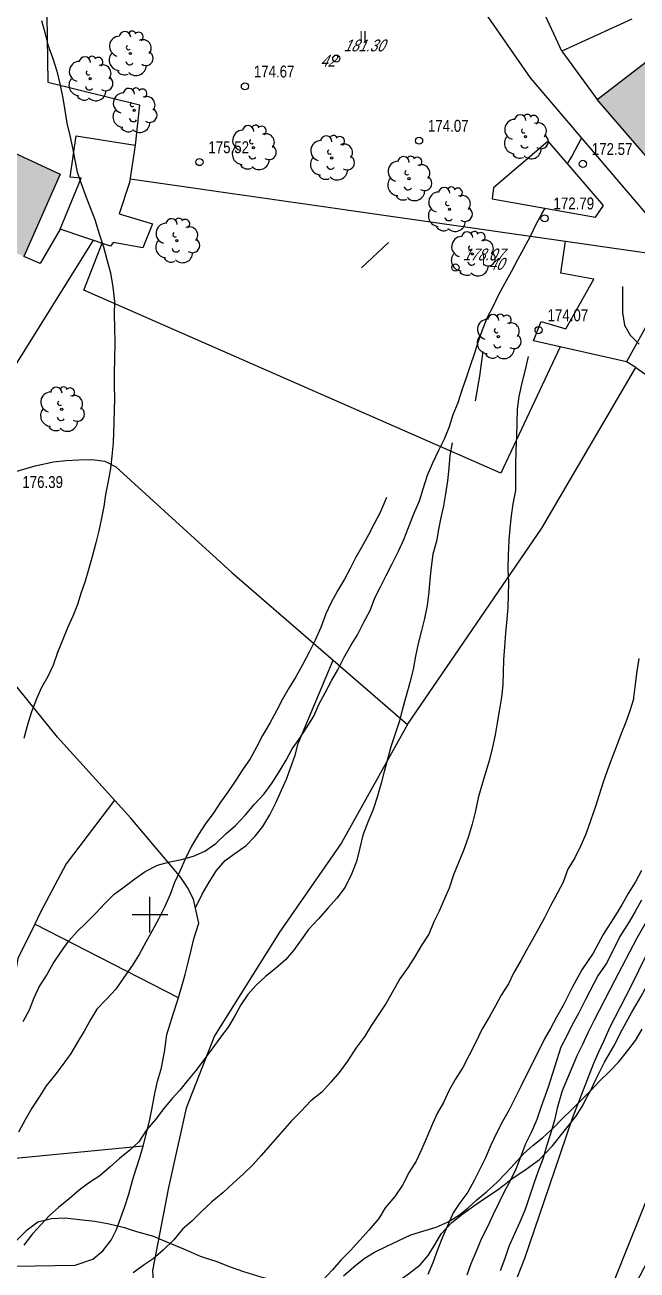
# Model space of a CAD drawing. Header units: metres. Extents: x 523256 to 524015, y 4669220 to 4669814.
# Drawn here: x 523589.5 to 523640.9, y 4669570.1 to 4669674.8 of the extents above; entities that cross this region are included whole.
import ezdxf

# ---------------------------------------------------------------- set-up
doc = ezdxf.new("R2010")
doc.units = ezdxf.units.M
doc.header["$MEASUREMENT"] = 0
for name, color, linetype in [('031006 Cota terreno', 9, 'Continuous'), ('031007 Cota edificio', 7, 'Continuous'), ('032011 Curva cada 1 m', 40, 'Continuous'), ('032015 Curva cada 5 m', 34, 'Continuous'), ('032022 Curva cada 1 m de baja fiabilidad', 40, 'Continuous'), ('032023 Curva cada 5 m de baja fiabilidad', 34, 'Continuous'), ('033006 Texto cota terreno', 9, 'Continuous'), ('033007 Texto cota edificio', 9, 'Continuous'), ('052004 Porche Tejavana', 7, 'Continuous'), ('052016 Cobertizo', 7, 'Continuous'), ('052020 Edificacion alero', 2, 'Continuous'), ('052028 Edificacion pie nuevo', 2, 'Continuous'), ('053009 Texto altura edificio predominante', 7, 'Continuous'), ('063002 Texto portal', 7, 'Continuous'), ('072027 Pavimento', 9, 'Continuous'), ('082001 Valla Alambrada', 7, 'ALAMBRADA'), ('082002 Muro Tapia', 6, 'Continuous'), ('082003 Puerta', 7, 'Continuous'), ('082004 Linde', 3, 'Continuous'), ('101001 Arbol', 3, 'Continuous'), ('102002 Zona arbolada', 3, 'MASA'), ('990001 Sombreados', 7, 'Continuous'), ('992007 Cuadricula', 7, 'Continuous')]:
    doc.layers.add(name, color=color, linetype=linetype)
doc.styles.get("Standard").update_dxf_attribs({"font": 'arial.ttf'})
doc.linetypes.add('ALAMBRADA', pattern='A,3,[131,GEOGRAMA.SHX,S=0.5,R=0,X=0,Y=0],3', length=6)
doc.linetypes.add('MASA', pattern='A,0.0001,[130,GEOGRAMA.SHX,S=0.5,R=180,X=0,Y=0],-2.9', length=2.9001)

# ---------------------------------------------------------------- blocks, each defined once
blk = doc.blocks.new('COTAP')
at = {"color": 0}
blk.add_circle((0, 0), 0.3, dxfattribs=at)
blk = doc.blocks.new('ARBOL')
at = {"color": 0}
blk.add_circle((0, 0), 0.0939, dxfattribs=at)
for centre, radius, start, end in [((-0.9, 0.61), 0.852, 92.28, 254.58), ((-0.45, 1.37), 0.48, 359.2878, 173.6078), ((0.16, 1.55), 0.336, 23.1565, 160.4665), ((0.7, 1.41), 0.384, 301.578, 139.328), ((1.05, 0.46), 0.708, 319.8556, 114.7656), ((-0.15, 0.51), 0.192, 119.14, 310.56), ((1.31, -0.4), 0.612, 235.5275, 62.0275), ((-0.89, -0.54), 0.888, 142.64, 266.54), ((-0.06, -0.61), 0.336, 189.64, 323.88), ((0.48, -1), 0.852, 224.67, 0.24), ((-0.48, -1.08), 0.72, 213.78, 295.32)]:
    blk.add_arc(centre, radius, start, end, dxfattribs=at)

msp = doc.modelspace()

# ---------------------------------------------------------------- hatches: boundary and pattern name
at = {"layer": '990001 Sombreados', "true_color": 0xafafaf}
for points in [[(523637.58849, 4669668.53038), (523645.52849, 4669659.34038), (523652.56849, 4669664.87038), (523645.22849, 4669674.39038)], [(523576.34849, 4669661.53038), (523573.44849, 4669662.65038), (523575.78849, 4669667.96038), (523580.48849, 4669665.86038), (523581.42849, 4669667.37038), (523592.45849, 4669662.27038), (523589.40849, 4669655.33038)]]:
    msp.add_hatch(color=253, dxfattribs=at).paths.add_polyline_path(points, flags=0)

# ---------------------------------------------------------------- linework, layer by layer
at = {"layer": '032011 Curva cada 1 m'}
for points, elevation in [([(523590.89, 4669675.18), (523591.17, 4669674.18), (523591.42, 4669673.15), (523591.82, 4669672), (523592.16, 4669670.94), (523592.46, 4669669.74), (523592.68, 4669668.65), (523592.84, 4669667.61), (523593.01, 4669666.56), (523593.25, 4669665.52), (523593.48, 4669664.47), (523593.68, 4669663.45), (523593.88, 4669662.43), (523594.22, 4669661.48), (523594.58, 4669660.47), (523594.98, 4669659.45), (523595.37, 4669658.44), (523595.72, 4669657.26), (523596.08, 4669656.15), (523596.36, 4669655.1), (523596.68, 4669653.98), (523596.88, 4669652.77), (523597.01, 4669651.56), (523597, 4669650.46), (523597.03, 4669649.33), (523597.05, 4669648.12), (523597.01, 4669646.7), (523597, 4669645.55), (523596.99, 4669644.45), (523597.02, 4669643.42), (523596.96, 4669641.37), (523596.91, 4669639.67), (523596.79, 4669638.54), (523596.68, 4669637.52), (523596.48, 4669636.45), (523596.27, 4669635.32), (523596.12, 4669634.32), (523595.93, 4669633.32), (523595.71, 4669632.27), (523595.46, 4669631.25), (523595.17, 4669630.19), (523594.87, 4669629.09), (523594.54, 4669628.04), (523594.22, 4669627.09), (523593.92, 4669626.07), (523593.51, 4669625.08), (523593.08, 4669624.11), (523592.66, 4669623.12), (523592.22, 4669622.05), (523591.85, 4669620.98), (523591.41, 4669620.02), (523590.88, 4669619.08), (523590.47, 4669618.13), (523590.04, 4669617.06), (523589.67, 4669615.86), (523589.39, 4669614.79)], 176), ([(523620.04, 4669656.53), (523617.78, 4669654.39)], 174), ([(523639.72, 4669652.81), (523639.73, 4669651.7), (523639.72, 4669650.62), (523639.89, 4669649.57), (523640.38, 4669648.73), (523641.12, 4669647.98)], 171), ([(523631.78, 4669646.92), (523631.53, 4669645.81), (523631.26, 4669644.71), (523631.01, 4669643.57), (523630.88, 4669642.49), (523630.84, 4669641.36), (523630.8, 4669640.21), (523630.76, 4669639.05), (523630.72, 4669637.71), (523630.73, 4669636.69), (523630.72, 4669635.67), (523630.5, 4669634.54), (523630.37, 4669633.52), (523630.25, 4669632.5), (523630.16, 4669631.45), (523630.1, 4669630.22), (523630.08, 4669629.06), (523630.13, 4669627.93), (523630.12, 4669626.88), (523630.08, 4669625.86), (523630.01, 4669624.83), (523629.9, 4669623.68), (523629.81, 4669622.51), (523629.72, 4669621.43), (523629.69, 4669620.37), (523629.65, 4669619.33), (523629.56, 4669618.28), (523629.39, 4669617.26), (523629.2, 4669616.13), (523629.02, 4669615.11), (523628.8, 4669614.07), (523628.53, 4669613.04), (523628.23, 4669611.99), (523627.88, 4669610.79), (523627.59, 4669609.82), (523627.36, 4669608.73), (523627.09, 4669607.59), (523626.76, 4669606.47), (523626.36, 4669605.37), (523625.96, 4669604.43), (523625.52, 4669603.33), (523625.14, 4669602.21), (523624.74, 4669601.25), (523624.31, 4669600.28), (523623.86, 4669599.38), (523623.45, 4669598.34), (523622.79, 4669597.38), (523622.28, 4669596.51), (523621.7, 4669595.57), (523621.01, 4669594.59), (523620.46, 4669593.65), (523619.86, 4669592.55), (523619.29, 4669591.69), (523618.63, 4669590.7), (523618.06, 4669589.78), (523617.3, 4669588.77), (523616.61, 4669587.68), (523615.91, 4669586.72), (523615.2, 4669585.91), (523614.45, 4669585.07), (523613.52, 4669584.34), (523612.7, 4669583.47), (523611.9, 4669582.65), (523610.92, 4669581.54), (523610.11, 4669580.61), (523609.36, 4669579.74), (523608.67, 4669578.99), (523607.82, 4669578.16), (523607, 4669577.4), (523606.16, 4669576.62), (523605.2, 4669575.85), (523604.32, 4669575.02), (523603.53, 4669574.21), (523602.74, 4669573.54), (523602, 4669572.65), (523601.1, 4669571.77), (523600.27, 4669571.04), (523599.43, 4669570.48), (523598.58, 4669569.86)], 172), ([(523627.98, 4669647.34), (523627.84, 4669646.34), (523627.69, 4669645.27), (523627.34, 4669643.2)], 173), ([(523625.39, 4669639.68), (523625.21, 4669638.61), (523625.11, 4669637.55), (523625.02, 4669636.48), (523624.85, 4669635.37), (523624.67, 4669634.38), (523624.44, 4669633.39), (523624.25, 4669632.37), (523624.08, 4669631.39), (523623.79, 4669630.3), (523623.64, 4669629.2), (523623.53, 4669628.17), (523623.44, 4669627.15), (523623.3, 4669625.99), (523623.08, 4669624.9), (523622.83, 4669623.9), (523622.55, 4669622.78), (523622.31, 4669621.73), (523622.13, 4669620.61), (523621.84, 4669619.5), (523621.54, 4669618.4), (523621.24, 4669617.31), (523620.94, 4669616.2), (523620.61, 4669615.19), (523620.26, 4669614.11), (523619.96, 4669613.06), (523619.69, 4669612.04), (523619.44, 4669611.05), (523619.11, 4669609.88), (523618.76, 4669608.82), (523618.31, 4669607.78), (523617.88, 4669606.68), (523617.64, 4669605.61), (523617.35, 4669604.45), (523616.95, 4669603.38), (523616.4, 4669602.31), (523615.72, 4669601.37), (523614.98, 4669600.57), (523614.16, 4669599.64), (523613.32, 4669598.75), (523612.72, 4669597.87), (523612.06, 4669596.96), (523611.4, 4669596.19), (523610.53, 4669595.42), (523609.71, 4669594.79), (523608.89, 4669594.04), (523608.22, 4669593.27), (523607.64, 4669592.41), (523607.13, 4669591.47), (523606.56, 4669590.53), (523605.92, 4669589.69), (523605.28, 4669588.8), (523604.54, 4669587.79), (523603.88, 4669586.9), (523603.19, 4669586.07), (523602.52, 4669585.24), (523601.84, 4669584.49), (523601.17, 4669583.68), (523600.47, 4669582.76), (523599.74, 4669581.91), (523599.05, 4669580.89), (523598.3, 4669580.19), (523597.43, 4669579.49), (523596.66, 4669578.79), (523595.78, 4669578.01), (523594.84, 4669577.42), (523594.04, 4669576.81), (523593.2, 4669576.09), (523592.3, 4669575.37), (523591.53, 4669574.67), (523590.86, 4669573.93), (523590.12, 4669573.15), (523589.4, 4669572.19)], 173), ([(523619.88, 4669635.08), (523619.34, 4669633.81), (523618.84, 4669632.86), (523618.38, 4669631.93), (523617.82, 4669630.91), (523617.28, 4669630), (523616.83, 4669629.1), (523616.34, 4669628.2), (523615.75, 4669627.23), (523615.2, 4669626.19), (523614.77, 4669625.29), (523614.36, 4669624.15), (523613.88, 4669623.08), (523613.37, 4669622.06), (523612.83, 4669621.01), (523612.27, 4669620), (523611.68, 4669619.03), (523611.13, 4669618.11), (523610.65, 4669617.2), (523610.08, 4669616.1), (523609.47, 4669615.06), (523608.96, 4669614.07), (523608.43, 4669613.1), (523607.79, 4669612.16), (523607.22, 4669611.3), (523606.53, 4669610.26), (523605.92, 4669609.46), (523605.31, 4669608.49), (523604.7, 4669607.68), (523604.08, 4669606.72), (523603.48, 4669605.75), (523602.96, 4669604.65), (523602.53, 4669603.69), (523602.07, 4669602.69), (523601.7, 4669601.68), (523601.21, 4669600.61), (523600.73, 4669599.61), (523600.17, 4669598.64), (523599.66, 4669597.68), (523599.11, 4669596.69), (523598.52, 4669595.75), (523597.8, 4669594.7), (523597.14, 4669593.71), (523596.34, 4669592.88), (523595.54, 4669592.05), (523595.03, 4669591.19), (523594.48, 4669590.2), (523593.91, 4669589.26), (523593.36, 4669588.3), (523592.63, 4669587.31), (523591.99, 4669586.49), (523591.28, 4669585.59), (523590.7, 4669584.7), (523590.08, 4669583.7), (523589.52, 4669582.72), (523588.95, 4669581.7)], 174), ([(523641.09, 4669621.54), (523640.92, 4669620.48), (523640.78, 4669619.36), (523640.65, 4669618.25)], 171), ([(523628.93, 4669592.13), (523628.5, 4669591.37), (523627.91, 4669590.32), (523627.38, 4669589.26), (523626.82, 4669588.18), (523626.31, 4669587.14), (523625.65, 4669586.12), (523625.13, 4669585.18), (523624.68, 4669584.19), (523624.18, 4669583.31), (523623.75, 4669582.39), (523623.29, 4669581.34), (523622.86, 4669580.3), (523622.38, 4669579.26), (523621.79, 4669578.32), (523621.22, 4669577.24), (523620.58, 4669576.28), (523619.77, 4669575.32), (523619.23, 4669574.43), (523618.4, 4669573.46), (523617.64, 4669572.61), (523616.86, 4669571.75), (523616.05, 4669570.92), (523615.35, 4669570.11), (523614.51, 4669569.23)], 171)]:
    msp.add_lwpolyline(points, dxfattribs=dict(at, elevation=elevation))
at = {"layer": '032015 Curva cada 5 m'}
for points, elevation in [([(523635.10849, 4669663.14038), (523635.46849, 4669663.75038), (523636.26849, 4669665.30038)], 175), ([(523589.32849, 4669590.99038), (523589.85849, 4669591.99038), (523590.23849, 4669592.93038), (523590.66849, 4669593.87038), (523591.29849, 4669594.88038), (523591.86849, 4669595.88038), (523592.50849, 4669596.83038), (523593.18849, 4669597.78038), (523593.87849, 4669598.58038), (523594.59849, 4669599.28038), (523595.44849, 4669600.12038), (523596.21849, 4669600.94038), (523596.98849, 4669601.72038), (523597.90849, 4669602.38038), (523598.73849, 4669603.00038), (523599.60849, 4669603.62038), (523600.63849, 4669604.15038), (523601.65849, 4669604.44038), (523602.63849, 4669604.64038), (523603.65849, 4669604.92038), (523604.60849, 4669605.33038), (523605.53849, 4669605.98038), (523606.37849, 4669606.78038), (523607.19849, 4669607.48038), (523608.01849, 4669608.38038), (523608.79849, 4669609.27038), (523609.58849, 4669610.15038), (523610.27849, 4669611.07038), (523610.86849, 4669612.01038), (523611.44849, 4669612.97038), (523611.95849, 4669613.92038), (523612.52849, 4669614.75038), (523613.15849, 4669615.69038), (523613.77849, 4669616.67038), (523614.19849, 4669617.65038), (523614.71849, 4669618.63038), (523615.27849, 4669619.70038), (523615.78849, 4669620.59038), (523616.30849, 4669621.58038), (523616.87849, 4669622.63038), (523617.43849, 4669623.51038), (523617.96849, 4669624.59038), (523618.50849, 4669625.58038), (523618.90849, 4669626.62038), (523619.38849, 4669627.57038), (523619.84849, 4669628.50038), (523620.35849, 4669629.49038), (523620.89849, 4669630.56038), (523621.32849, 4669631.54038), (523621.71849, 4669632.55038), (523622.18849, 4669633.71038), (523622.65849, 4669634.80038), (523622.96849, 4669635.79038), (523623.33849, 4669636.94038), (523623.77849, 4669638.00038), (523624.27849, 4669639.04038), (523624.75849, 4669640.00038), (523625.16849, 4669641.05038), (523625.49849, 4669642.05038), (523625.89849, 4669643.07038), (523626.24849, 4669644.13038), (523626.60849, 4669645.15038), (523626.94849, 4669646.17038), (523627.27849, 4669647.14038), (523627.57849, 4669648.14038), (523627.95849, 4669649.18038), (523628.37849, 4669650.23038), (523628.85849, 4669651.14038), (523629.32849, 4669652.14038), (523629.82849, 4669653.08038), (523630.38849, 4669654.07038), (523630.92849, 4669655.08038), (523631.42849, 4669656.02038), (523631.99849, 4669657.04038), (523632.44849, 4669658.01038), (523632.93849, 4669658.92038), (523633.21849, 4669659.40038)], 175), ([(523616.26849, 4669569.61038), (523617.14849, 4669570.36038), (523618.01849, 4669571.06038), (523618.86849, 4669571.59038), (523619.84849, 4669572.09038), (523620.91849, 4669572.59038), (523621.92849, 4669573.05038), (523622.94849, 4669573.38038), (523624.04849, 4669573.71038), (523625.07849, 4669574.14038), (523625.94849, 4669574.68038), (523626.72849, 4669575.31038), (523627.48849, 4669576.01038), (523628.27849, 4669576.68038), (523629.15849, 4669577.46038), (523629.90849, 4669578.24038), (523630.67849, 4669579.07038), (523631.40849, 4669579.88038), (523632.17849, 4669580.56038), (523632.99849, 4669581.23038), (523633.90849, 4669582.07038), (523634.64849, 4669582.82038), (523635.46849, 4669583.60038), (523636.22849, 4669584.35038), (523637.01849, 4669585.18038)], 170)]:
    msp.add_lwpolyline(points, dxfattribs=dict(at, elevation=elevation))
at = {"layer": '032022 Curva cada 1 m de baja fiabilidad'}
for points, elevation in [([(523640.65, 4669618.25), (523640.64, 4669618.12), (523640.34, 4669617.13), (523640.01, 4669616.17), (523639.58, 4669615.15), (523639.21, 4669614.15), (523638.79, 4669613.07), (523638.44, 4669612.09), (523638.09, 4669611.12), (523637.75, 4669610.07), (523637.44, 4669609.08), (523637.06, 4669607.95), (523636.63, 4669606.77), (523636.21, 4669605.81), (523635.72, 4669604.77), (523635.13, 4669603.82), (523634.73, 4669602.73), (523634.23, 4669601.78), (523633.67, 4669600.72), (523633.16, 4669599.73), (523632.7, 4669598.84), (523632.17, 4669597.89), (523631.66, 4669597.01), (523631.17, 4669596.12), (523630.57, 4669595.08), (523630.13, 4669594.17), (523629.52, 4669593.23), (523629.04, 4669592.31), (523628.93, 4669592.13)], 171), ([(523641.31, 4669603.7), (523640.81, 4669602.74), (523640.21, 4669601.77), (523639.67, 4669600.81), (523639.14, 4669599.94), (523638.09, 4669598.31), (523637.27, 4669596.74), (523636.3, 4669595.36), (523635.5, 4669593.86), (523634.74, 4669592.36), (523634.17, 4669591.37), (523633.66, 4669590.42), (523633.16, 4669589.54), (523631.18, 4669585.54), (523630.19, 4669583.58), (523629.63, 4669582.6), (523629.12, 4669581.6), (523628.64, 4669580.59), (523628.18, 4669579.48), (523627.73, 4669578.57), (523627.27, 4669577.68), (523626.71, 4669576.64), (523626.04, 4669575.75), (523625.48, 4669574.9), (523625, 4669573.83), (523624.59, 4669572.86), (523624.17, 4669571.81), (523623.78, 4669570.71), (523623.35, 4669569.72)], 169), ([(523641.33, 4669601.21), (523640.8, 4669600.26), (523640.29, 4669599.38), (523639.5, 4669598.16), (523638.4, 4669595.93), (523637.68, 4669594.89), (523636.61, 4669592.86), (523636.04, 4669591.73), (523635.49, 4669590.71), (523635.01, 4669589.75), (523634.53, 4669588.85), (523633.47, 4669585.48), (523632.86, 4669583.78), (523632.52, 4669582.76), (523632.07, 4669581.71), (523631.57, 4669580.71), (523631.16, 4669579.59), (523630.75, 4669578.58), (523630.27, 4669577.61), (523629.77, 4669576.69), (523629.34, 4669575.76), (523628.85, 4669574.78), (523628.37, 4669573.72), (523627.84, 4669572.7), (523627.41, 4669571.66), (523626.97, 4669570.61), (523626.65, 4669569.66)], 168), ([(523641.92, 4669599.71), (523640.92, 4669598), (523639.05, 4669594.43), (523637.33, 4669591.11), (523636.82, 4669590.04), (523636.35, 4669589.08), (523635.91, 4669588.16), (523634.64, 4669585.16), (523634.24, 4669583.72), (523634, 4669582.7), (523633.66, 4669581.55), (523633.32, 4669580.52), (523633.02, 4669579.43), (523632.67, 4669578.5), (523632.26, 4669577.38), (523631.94, 4669576.37), (523631.53, 4669575.18), (523631.07, 4669574.06), (523630.64, 4669573.15), (523630.16, 4669572.08), (523629.83, 4669571.06), (523629.45, 4669570.03)], 167), ([(523642.33, 4669597.85), (523640.43, 4669593.96), (523638.63, 4669590.48), (523638.14, 4669589.38), (523637.7, 4669588.41), (523637.28, 4669587.47), (523635.5, 4669582.84), (523633.99, 4669578.39), (523631.47, 4669571.07), (523630.86, 4669569.5)], 166)]:
    msp.add_lwpolyline(points, dxfattribs=dict(at, elevation=elevation))
at = {"layer": '032023 Curva cada 5 m de baja fiabilidad', "elevation": 170}
msp.add_lwpolyline([(523637.01849, 4669585.18038), (523637.04849, 4669585.21038), (523637.81849, 4669586.01038), (523638.61849, 4669586.79038), (523639.40849, 4669587.62038), (523640.15849, 4669588.56038), (523640.81849, 4669589.40038), (523641.37849, 4669590.36038)], dxfattribs=at)
at = {"layer": '052004 Porche Tejavana', "flags": 128}
for points in [[(523593.80849, 4669665.50038), (523598.76849, 4669664.69038), (523598.28849, 4669661.57038), (523597.40849, 4669658.92038), (523600.21849, 4669658.09038), (523599.40849, 4669656.07038), (523596.91849, 4669656.51038), (523596.68849, 4669656.22038), (523592.43849, 4669657.64038), (523594.20849, 4669661.94038), (523593.28849, 4669662.02038), (523593.80849, 4669665.50038)], [(523644.88849, 4669655.20038), (523640.04849, 4669646.49038), (523632.22849, 4669648.24038), (523632.89849, 4669649.86038), (523634.96849, 4669649.27038), (523637.31849, 4669653.44038), (523634.52849, 4669653.94038), (523634.92849, 4669656.63038), (523644.88849, 4669655.20038)]]:
    msp.add_lwpolyline(points, dxfattribs=at)
at = {"layer": '052016 Cobertizo', "flags": 128}
msp.add_lwpolyline([(523637.44849, 4669658.65038), (523638.11849, 4669659.64038), (523633.46849, 4669665.05038), (523628.86849, 4669661.12038), (523628.77849, 4669660.18038), (523637.44849, 4669658.65038)], dxfattribs=at)
at = {"layer": '052020 Edificacion alero', "flags": 128}
for points in [[(523637.58849, 4669668.53038), (523645.22849, 4669674.39038), (523652.56849, 4669664.87038), (523645.52849, 4669659.34038)], [(523581.42849, 4669667.37038), (523592.45849, 4669662.27038), (523589.40849, 4669655.33038)]]:
    msp.add_lwpolyline(points, dxfattribs=at)
at = {"layer": '052028 Edificacion pie nuevo', "flags": 128}
msp.add_lwpolyline([(523645.52849, 4669659.34038), (523637.58849, 4669668.53038)], dxfattribs=at)
at = {"layer": '072027 Pavimento', "flags": 128}
msp.add_lwpolyline([(523588.44849, 4669645.79038), (523595.25849, 4669656.70038)], dxfattribs=at)
at = {"layer": '082001 Valla Alambrada', "flags": 128}
for points in [[(523588.63849, 4669685.91038), (523599.13849, 4669691.32038), (523612.32849, 4669698.03038), (523619.93849, 4669687.72038), (523631.94849, 4669670.36038), (523644.88849, 4669655.20038)], [(523590.31849, 4669686.77038), (523591.19849, 4669684.89038), (523591.40849, 4669670.00038), (523599.10849, 4669668.10038), (523598.76849, 4669664.69038)], [(523598.33849, 4669661.88038), (523634.92849, 4669656.63038)], [(523634.47849, 4669647.74038), (523629.48849, 4669637.12038), (523594.42849, 4669652.52038), (523595.98849, 4669656.45038)], [(523624.47576, 4669510.67057), (523625.02849, 4669513.04038), (523626.59849, 4669520.86038), (523629.54849, 4669532.76038), (523631.92849, 4669544.06038), (523634.21849, 4669553.01038), (523637.94849, 4669566.53038), (523643.41849, 4669580.15038), (523654.70849, 4669603.89038), (523669.41849, 4669629.34038), (523676.25849, 4669638.61038)]]:
    msp.add_lwpolyline(points, dxfattribs=at)
at = {"layer": '082002 Muro Tapia', "flags": 128}
for points in [[(523640.50849, 4669675.29038), (523634.60849, 4669672.60038), (523637.58849, 4669668.53038)], [(523592.43849, 4669657.64038), (523590.77849, 4669654.75038), (523589.40849, 4669655.33038)]]:
    msp.add_lwpolyline(points, dxfattribs=at)
at = {"layer": '082003 Puerta', "flags": 128}
msp.add_lwpolyline([(523634.60849, 4669672.60038), (523632.91849, 4669676.32038)], dxfattribs=at)
at = {"layer": '082004 Linde', "flags": 128}
for points in [[(523640.84849, 4669646.01038), (523645.63849, 4669642.65038), (523648.99849, 4669639.82038), (523650.51849, 4669639.32038), (523651.54849, 4669639.23038), (523652.61849, 4669639.46038), (523653.61849, 4669639.88038), (523654.43849, 4669640.63038), (523658.44849, 4669645.28038), (523658.34849, 4669645.78038), (523657.98849, 4669646.11038), (523657.30849, 4669646.89038), (523657.39849, 4669647.29038), (523659.29849, 4669649.39038)], [(523640.84849, 4669646.01038), (523640.04849, 4669646.49038)], [(523621.63849, 4669615.98038), (523632.93849, 4669632.49038), (523640.84849, 4669646.01038)], [(523587.15849, 4669636.80038), (523590.33849, 4669637.74038), (523591.89849, 4669638.06038), (523592.93849, 4669638.18038), (523594.01849, 4669638.25038), (523595.11849, 4669638.27038), (523596.19849, 4669638.12038), (523597.11849, 4669637.64038), (523606.88849, 4669628.76038), (523615.40785, 4669621.37886)], [(523583.62849, 4669570.34038), (523593.70849, 4669570.50038), (523595.18849, 4669571.02038), (523596.03849, 4669571.72038), (523596.72849, 4669572.61038), (523597.18849, 4669573.51038), (523597.85849, 4669575.35038), (523598.22849, 4669576.48038), (523598.52849, 4669577.63038), (523598.83849, 4669578.62038), (523599.17849, 4669579.66038), (523599.45849, 4669580.63038), (523599.72849, 4669581.71038), (523599.97849, 4669582.75038), (523600.18849, 4669583.73038), (523600.38849, 4669584.80038), (523600.63849, 4669585.98038), (523600.93849, 4669586.99038), (523601.21849, 4669588.43038), (523601.40849, 4669589.90038), (523601.97849, 4669591.71038), (523602.33849, 4669592.83038), (523602.68849, 4669593.96038), (523602.95849, 4669594.96038), (523603.20849, 4669595.97038), (523603.44849, 4669596.99038), (523603.69849, 4669597.96038), (523604.09849, 4669599.27038), (523603.65849, 4669601.29038), (523603.15849, 4669602.27038), (523602.58849, 4669603.10038), (523601.89849, 4669603.94038), (523598.39849, 4669608.09038), (523592.23849, 4669614.92038), (523583.86849, 4669625.24038)], [(523603.81849, 4669600.57038), (523604.37849, 4669601.72038), (523604.97849, 4669602.71038), (523605.58849, 4669603.71038), (523606.32849, 4669604.54038), (523607.12849, 4669605.14038), (523608.09849, 4669605.81038), (523608.84849, 4669606.58038), (523609.47849, 4669607.39038), (523610.06849, 4669608.39038), (523610.60849, 4669609.45038), (523611.05849, 4669610.45038), (523611.46849, 4669611.38038), (523611.83849, 4669612.38038), (523612.19849, 4669613.40038), (523612.46849, 4669614.37038), (523615.40785, 4669621.37886)], [(523615.40785, 4669621.37886), (523621.63849, 4669615.98038)], [(523621.63849, 4669615.98038), (523616.08849, 4669606.04038), (523610.88849, 4669598.51038), (523605.41849, 4669589.81038), (523603.04849, 4669583.70038), (523601.56849, 4669577.05038), (523600.21849, 4669570.06038), (523601.35849, 4669551.97038)], [(523597.01849, 4669609.62038), (523592.95849, 4669604.27038), (523590.80849, 4669600.20038), (523590.30968, 4669599.18977)], [(523590.30968, 4669599.18977), (523588.88849, 4669596.31038), (523588.28849, 4669592.59038), (523588.34849, 4669587.53038), (523588.39849, 4669579.49133)], [(523602.38849, 4669593.00038), (523590.30968, 4669599.18977)], [(523588.39849, 4669579.49133), (523599.42849, 4669580.54038)]]:
    msp.add_lwpolyline(points, dxfattribs=at)
at = {"layer": '102002 Zona arbolada', "flags": 128}
msp.add_lwpolyline([(523773.48849, 4669754.65038), (523776.08849, 4669752.15038), (523776.18849, 4669752.02038), (523776.90849, 4669751.18038), (523777.52849, 4669750.19038), (523778.04849, 4669749.03038), (523778.11849, 4669748.76038), (523778.37849, 4669747.90038), (523778.57849, 4669746.67038), (523778.61849, 4669745.48038), (523778.59849, 4669744.41038), (523778.53849, 4669743.15038), (523778.25849, 4669741.95038), (523777.38849, 4669740.30038), (523777.13849, 4669739.81038), (523776.52849, 4669738.97038), (523775.69849, 4669737.80038), (523774.82849, 4669736.89038), (523773.72849, 4669736.14038), (523772.53849, 4669735.58038), (523771.18849, 4669735.22038), (523770.36849, 4669734.98038), (523770.02849, 4669734.89038), (523768.89849, 4669734.72038), (523767.66849, 4669734.60038), (523767.43849, 4669734.58038), (523766.21849, 4669734.41038), (523765.01849, 4669734.21038), (523764.30849, 4669734.09038), (523763.82849, 4669734.04038), (523762.56849, 4669733.97038), (523761.33849, 4669733.93038), (523761.20849, 4669733.92038), (523760.10849, 4669733.86038), (523758.71849, 4669733.85038), (523757.39849, 4669733.91038), (523756.87849, 4669733.97038), (523756.13849, 4669734.06038), (523755.03849, 4669734.18038), (523753.74849, 4669734.18038), (523752.54849, 4669733.94038), (523751.61849, 4669733.42038), (523750.68849, 4669732.51038), (523749.71849, 4669731.44038), (523748.95849, 4669730.20038), (523748.14849, 4669729.10038), (523747.57849, 4669727.84038), (523747.22849, 4669726.84038), (523747.16849, 4669726.64038), (523747.13849, 4669726.50038), (523746.94849, 4669725.51038), (523746.98849, 4669724.38038), (523747.50849, 4669723.35038), (523748.31849, 4669722.48038), (523749.20849, 4669721.81038), (523749.39849, 4669721.68038), (523750.29849, 4669720.91038), (523751.24849, 4669720.01038), (523751.64849, 4669719.56038), (523752.08849, 4669719.08038), (523752.77849, 4669718.11038), (523753.45849, 4669716.82038), (523753.47849, 4669716.75038), (523753.78849, 4669715.72038), (523753.82849, 4669715.60038), (523753.86849, 4669714.34038), (523753.44849, 4669713.30038), (523752.90849, 4669712.56038), (523752.58849, 4669712.13038), (523751.71849, 4669710.96038), (523750.69849, 4669709.86038), (523749.95849, 4669709.18038), (523749.27849, 4669708.40038), (523748.47849, 4669707.55038), (523747.76849, 4669706.80038), (523746.96849, 4669706.06038), (523746.03849, 4669705.15038), (523745.41849, 4669704.60038), (523744.94849, 4669704.17038), (523743.91849, 4669703.06038), (523742.79849, 4669701.96038), (523741.63849, 4669700.79038), (523740.89849, 4669700.01038), (523740.22849, 4669699.26038), (523739.03849, 4669697.99038), (523738.16849, 4669697.15038), (523737.30849, 4669695.98038), (523737.18849, 4669695.80038), (523736.53849, 4669694.84038), (523735.63849, 4669693.64038), (523735.06849, 4669692.51038), (523734.32849, 4669691.31038), (523733.74849, 4669690.37038), (523733.20849, 4669689.33038), (523732.59849, 4669688.49038), (523731.69849, 4669687.32038), (523731.44849, 4669687.01038), (523730.80849, 4669686.21038), (523729.77849, 4669685.11038), (523728.74849, 4669684.23038), (523727.71849, 4669683.42038), (523726.62849, 4669682.70038), (523725.55849, 4669682.27038), (523724.33849, 4669682.01038), (523723.13849, 4669681.87038), (523721.84849, 4669681.89038), (523720.64849, 4669681.95038), (523719.95849, 4669681.98038), (523719.48849, 4669682.01038), (523718.66849, 4669681.98038), (523718.22849, 4669681.97038), (523717.40849, 4669681.70038), (523717.09849, 4669681.61038), (523716.03849, 4669680.99038), (523715.07849, 4669680.04038), (523714.13849, 4669679.10038), (523713.08849, 4669677.90038), (523712.21849, 4669676.79038), (523711.31849, 4669675.66038), (523710.45849, 4669674.81038), (523709.48849, 4669673.84038), (523708.55849, 4669672.73038), (523707.75849, 4669671.66038), (523707.05849, 4669670.37038), (523706.09849, 4669669.13038), (523705.32849, 4669667.90038), (523704.68849, 4669666.76038), (523704.07849, 4669665.63038), (523704.01849, 4669665.48038), (523703.59849, 4669664.37038), (523703.41849, 4669663.01038), (523703.45849, 4669661.65038), (523703.59849, 4669660.23038), (523703.63849, 4669658.78038), (523703.54849, 4669657.39038), (523703.16849, 4669656.12038), (523702.49849, 4669654.99038), (523701.62849, 4669654.01038), (523700.76849, 4669653.04038), (523699.69849, 4669652.26038), (523698.63849, 4669651.60038), (523697.96849, 4669651.33038), (523697.57849, 4669651.18038), (523696.41849, 4669650.91038), (523695.28849, 4669650.74038), (523694.08849, 4669650.48038), (523692.99849, 4669650.18038), (523691.79849, 4669649.72038), (523690.65849, 4669649.01038), (523690.54849, 4669648.94038), (523689.67849, 4669648.42038), (523689.53849, 4669648.31038), (523688.51849, 4669647.50038), (523687.60849, 4669646.71038), (523687.42849, 4669646.56038), (523686.49849, 4669645.49038), (523685.52849, 4669644.38038), (523684.92849, 4669643.51038), (523684.11849, 4669642.57038), (523683.44849, 4669641.66038), (523682.67849, 4669640.68038), (523682.22849, 4669639.78038), (523681.49849, 4669638.51038), (523680.66849, 4669637.25038), (523679.92849, 4669636.08038), (523679.63849, 4669635.41038), (523679.38849, 4669634.81038), (523678.77849, 4669634.00038), (523678.63849, 4669633.79038), (523678.07849, 4669632.96038), (523677.75849, 4669632.38038), (523677.33849, 4669631.60038), (523676.82849, 4669630.73038), (523676.39849, 4669630.19038), (523675.92849, 4669629.59038), (523675.35849, 4669628.75038), (523674.61849, 4669627.87038), (523673.77849, 4669626.73038), (523673.01849, 4669625.44038), (523672.37849, 4669624.63038), (523671.82849, 4669623.75038), (523671.34849, 4669622.68038), (523670.83849, 4669621.68038), (523670.13849, 4669620.28038), (523669.36849, 4669619.02038), (523668.66849, 4669617.82038), (523668.18849, 4669616.75038), (523667.67849, 4669615.84038), (523667.19849, 4669614.80038), (523666.52849, 4669613.38038), (523666.21849, 4669612.48038), (523666.17849, 4669612.37038), (523665.60849, 4669611.47038), (523664.96849, 4669610.40038), (523664.25849, 4669609.03038), (523663.52849, 4669607.61038), (523662.85849, 4669606.21038), (523662.47849, 4669604.89038), (523661.86849, 4669603.53038), (523661.48849, 4669602.55038), (523660.97849, 4669601.39038), (523660.17849, 4669599.96038), (523659.44849, 4669598.63038), (523658.73849, 4669597.50038), (523658.19849, 4669596.65038), (523657.68849, 4669595.75038), (523657.13849, 4669594.77038), (523656.69849, 4669593.83038), (523656.11849, 4669592.83038), (523655.60849, 4669591.79038), (523655.42849, 4669591.49038), (523654.83849, 4669590.46038), (523654.42849, 4669589.52038), (523653.68849, 4669588.29038), (523652.95849, 4669587.06038), (523652.12849, 4669585.92038), (523651.48849, 4669585.08038), (523650.83849, 4669584.07038), (523650.42849, 4669583.10038), (523649.65849, 4669581.71038), (523649.14849, 4669580.83038), (523648.37849, 4669579.69038), (523647.44849, 4669578.56038), (523647.12849, 4669578.15038), (523646.55849, 4669577.42038), (523645.90849, 4669576.61038), (523644.94849, 4669575.41038), (523644.33849, 4669574.60038), (523643.76849, 4669573.75038), (523643.47849, 4669573.30038), (523643.15849, 4669572.81038), (523642.41849, 4669571.97038), (523640.85849, 4669569.02038), (523640.30849, 4669568.08038), (523639.79849, 4669567.14038), (523639.41849, 4669566.20038), (523638.80849, 4669565.77038), (523637.99849, 4669565.09038), (523637.13849, 4669564.44038), (523636.55849, 4669563.56038), (523636.14849, 4669563.29038), (523635.81849, 4669563.07038), (523634.71849, 4669562.74038), (523633.68849, 4669562.74038), (523632.68849, 4669562.67038), (523631.58849, 4669562.50038), (523630.48849, 4669562.36038), (523629.84849, 4669561.91038), (523629.39849, 4669561.16038), (523628.78849, 4669560.06038), (523628.24849, 4669559.09038), (523627.70849, 4669558.02038), (523627.28849, 4669557.04038), (523626.87849, 4669556.04038), (523626.29849, 4669555.03038), (523625.68849, 4669554.22038), (523625.04849, 4669553.38038), (523624.40849, 4669552.57038), (523623.50849, 4669551.79038), (523622.61849, 4669551.38038), (523622.50849, 4669551.33038), (523621.50849, 4669550.84038), (523620.83849, 4669550.09038), (523620.16849, 4669549.31038), (523619.42849, 4669548.47038), (523618.68849, 4669547.72038), (523618.01849, 4669546.97038), (523617.27849, 4669546.09038), (523616.60849, 4669545.06038), (523616.35849, 4669543.86038), (523616.58849, 4669542.99038), (523617.13849, 4669542.28038), (523617.31849, 4669542.13038), (523618.10849, 4669541.54038), (523619.01849, 4669541.10038), (523620.08849, 4669541.13038), (523620.46849, 4669541.49038), (523621.07849, 4669542.30038), (523621.87849, 4669543.50038), (523622.45849, 4669544.38038), (523623.28849, 4669545.35038), (523624.12849, 4669546.04038), (523624.89849, 4669546.11038), (523625.44849, 4669545.87038), (523625.64849, 4669545.79038), (523626.68849, 4669545.05038), (523627.52849, 4669544.51038), (523628.46849, 4669543.71038), (523629.24849, 4669542.94038), (523629.73849, 4669542.00038), (523630.13849, 4669540.65038), (523630.10849, 4669539.45038), (523629.82849, 4669538.32038), (523629.47849, 4669537.19038), (523629.09849, 4669535.99038), (523628.81849, 4669534.73038), (523628.59849, 4669533.33038), (523628.34849, 4669531.88038), (523628.19849, 4669530.42038), (523627.94849, 4669529.16038), (523627.53849, 4669528.00038), (523626.76849, 4669526.99038), (523625.82849, 4669526.05038), (523624.89849, 4669525.49038), (523624.43849, 4669525.37038), (523623.89849, 4669525.23038), (523622.73849, 4669525.38038), (523621.85849, 4669525.93038), (523620.84849, 4669526.79038), (523619.80849, 4669527.72038), (523618.83849, 4669528.75038), (523617.89849, 4669529.68038), (523617.07849, 4669530.84038), (523616.29849, 4669532.00038), (523615.57849, 4669533.25038), (523614.79849, 4669534.41038), (523614.76849, 4669534.43038), (523613.88849, 4669535.41038), (523613.03849, 4669536.57038), (523612.18849, 4669537.63038), (523611.34849, 4669538.53038), (523610.39849, 4669539.46038), (523609.45849, 4669540.20038), (523608.64849, 4669540.84038), (523607.70849, 4669541.32038), (523607.53849, 4669541.42038), (523606.79849, 4669541.89038), (523605.69849, 4669542.50038), (523604.65849, 4669543.11038), (523603.55849, 4669543.72038), (523602.58849, 4669544.32038), (523601.67849, 4669545.09038), (523600.98849, 4669546.09038), (523600.43849, 4669547.12038), (523599.84849, 4669548.18038), (523599.29849, 4669549.05038), (523598.60849, 4669550.02038), (523598.23849, 4669550.65038), (523598.08849, 4669550.89038), (523597.30849, 4669551.75038), (523596.39849, 4669552.56038), (523595.61849, 4669553.39038), (523595.08849, 4669554.33038), (523595.01849, 4669554.54038), (523594.75849, 4669555.39038), (523594.49849, 4669556.39038), (523594.16849, 4669557.36038), (523593.74849, 4669558.36038), (523593.31849, 4669559.29038), (523593.23849, 4669559.47038), (523592.95849, 4669560.23038), (523592.46849, 4669561.48038), (523591.77849, 4669562.67038), (523591.09849, 4669563.48038), (523590.37849, 4669564.41038), (523589.52849, 4669565.57038), (523589.34849, 4669565.87038), (523588.97849, 4669566.54038), (523588.41849, 4669567.44038), (523587.92849, 4669568.40038), (523587.66849, 4669569.47038), (523587.81849, 4669570.79038), (523588.22849, 4669571.73038), (523588.80849, 4669572.61038), (523589.67849, 4669573.49038), (523590.57849, 4669574.14038), (523591.70849, 4669574.44038), (523592.83849, 4669574.48038), (523594.06849, 4669574.35038), (523595.35849, 4669574.20038), (523596.55849, 4669573.98038), (523597.84849, 4669573.67038), (523598.25849, 4669573.53038), (523598.85849, 4669573.35038), (523600.30849, 4669572.94038), (523600.66849, 4669572.78038), (523601.66849, 4669572.36038), (523602.96849, 4669571.82038), (523604.22849, 4669571.28038), (523604.63849, 4669571.13038), (523605.52849, 4669570.84038), (523606.72849, 4669570.36038), (523607.85849, 4669569.98038), (523609.31849, 4669569.54038), (523610.76849, 4669569.16038), (523612.09849, 4669568.71038), (523612.83849, 4669568.31038), (523613.06849, 4669568.20038), (523614.05849, 4669567.76038), (523614.16849, 4669567.72038), (523615.14849, 4669567.41038), (523616.14849, 4669567.32038), (523617.33849, 4669567.55038), (523618.52849, 4669567.98038), (523619.75849, 4669568.53038), (523620.78849, 4669569.12038), (523621.71849, 4669569.77038), (523622.71849, 4669570.55038), (523623.38849, 4669571.33038), (523623.96849, 4669572.27038), (523624.47849, 4669573.15038), (523625.37849, 4669574.09038), (523626.30849, 4669574.84038), (523627.20849, 4669575.46038), (523628.10849, 4669576.11038), (523629.26849, 4669576.86038), (523630.42849, 4669577.77038), (523631.61849, 4669578.59038), (523632.74849, 4669579.40038), (523633.83849, 4669580.54038), (523634.82849, 4669581.78038), (523635.78849, 4669583.01038), (523636.33849, 4669583.85038), (523636.84849, 4669584.83038), (523637.01849, 4669585.18038), (523637.51849, 4669586.19038), (523638.21849, 4669587.58038), (523638.98849, 4669588.94038), (523639.71849, 4669590.37038), (523640.48849, 4669591.73038), (523641.25849, 4669593.09038), (523641.79849, 4669594.07038), (523642.43849, 4669595.36038), (523643.16849, 4669596.63038), (523643.83849, 4669598.05038), (523644.41849, 4669599.41038), (523644.95849, 4669600.61038), (523645.36849, 4669601.65038), (523645.94849, 4669603.04038), (523646.47849, 4669604.13038), (523646.58849, 4669604.34038), (523647.09849, 4669605.47038), (523647.79849, 4669606.48038), (523650.18849, 4669611.11038), (523650.69849, 4669612.25038), (523651.33849, 4669613.61038), (523652.00849, 4669614.84038), (523652.55849, 4669616.14038), (523652.93849, 4669617.11038), (523653.50849, 4669618.44038), (523654.07849, 4669619.89038), (523654.45849, 4669620.90038), (523654.93849, 4669622.00038), (523655.28849, 4669623.13038), (523655.73849, 4669624.39038), (523656.14849, 4669625.59038), (523656.55849, 4669626.73038), (523657.06849, 4669628.05038), (523657.48849, 4669628.99038), (523658.02849, 4669630.00038), (523658.19849, 4669630.25038), (523658.79849, 4669631.13038), (523659.78849, 4669632.14038), (523660.65849, 4669633.08038), (523661.68849, 4669633.93038), (523662.55849, 4669634.65038), (523663.51849, 4669635.40038), (523664.44849, 4669635.95038), (523666.05849, 4669636.90038), (523669.27849, 4669639.79038), (523669.37849, 4669639.87038), (523670.26849, 4669640.64038), (523671.32849, 4669641.65038), (523672.03849, 4669642.81038), (523672.25849, 4669643.16038), (523672.80849, 4669644.02038), (523673.47849, 4669645.21038), (523674.24849, 4669646.35038), (523674.97849, 4669647.45038), (523675.80849, 4669648.69038), (523676.02849, 4669649.02038), (523676.64849, 4669649.92038), (523677.41849, 4669651.09038), (523678.14849, 4669652.35038), (523678.78849, 4669653.49038), (523679.35849, 4669654.65038), (523679.70849, 4669655.85038), (523679.89849, 4669657.18038), (523680.01849, 4669658.44038), (523680.26849, 4669659.67038), (523680.67849, 4669660.80038), (523681.28849, 4669661.90038), (523682.08849, 4669662.75038), (523683.18849, 4669663.43038), (523684.47849, 4669663.93038), (523685.50849, 4669664.29038), (523686.66849, 4669664.78038), (523687.12849, 4669664.96038), (523687.76849, 4669665.21038), (523688.72849, 4669665.63038), (523689.91849, 4669666.35038), (523691.01849, 4669667.07038), (523692.20849, 4669667.82038), (523693.33849, 4669668.57038), (523695.61849, 4669669.59038), (523696.39849, 4669669.94038), (523699.49849, 4669672.25038), (523699.54849, 4669672.29038), (523700.41849, 4669673.04038), (523701.24849, 4669673.66038), (523702.05849, 4669674.34038), (523702.19849, 4669674.46038), (523702.85849, 4669675.06038), (523703.59849, 4669675.87038), (523704.29849, 4669676.88038), (523704.97849, 4669677.98038), (523705.48849, 4669679.05038), (523705.73849, 4669680.15038), (523705.69849, 4669681.34038), (523705.54849, 4669681.70038), (523705.29849, 4669682.37038), (523704.68849, 4669683.05038), (523704.01849, 4669683.70038), (523703.77849, 4669683.95038), (523703.05849, 4669684.72038), (523702.58849, 4669685.44038), (523702.50849, 4669685.59038), (523702.07849, 4669686.62038), (523701.90849, 4669687.62038), (523701.77849, 4669688.65038), (523701.69849, 4669690.01038), (523701.69849, 4669691.14038), (523701.87849, 4669692.31038), (523702.25849, 4669693.44038), (523702.80849, 4669694.48038), (523703.47849, 4669695.29038), (523704.27849, 4669696.20038), (523705.01849, 4669697.53038), (523706.74849, 4669700.22038), (523707.57849, 4669700.77038), (523708.08849, 4669701.07038), (523708.47849, 4669701.30038), (523709.44849, 4669701.92038), (523710.37849, 4669702.57038), (523711.44849, 4669703.12038), (523712.56849, 4669703.71038), (523713.63849, 4669704.24038), (523714.69849, 4669704.92038), (523715.75849, 4669705.61038), (523716.78849, 4669706.23038), (523717.87849, 4669706.94038), (523718.84849, 4669707.66038), (523719.68849, 4669708.28038), (523720.67849, 4669709.09038), (523721.70849, 4669709.94038), (523722.60849, 4669710.95038), (523723.46849, 4669712.15038), (523724.14849, 4669713.32038), (523724.58849, 4669714.64038), (523724.90849, 4669715.94038), (523725.02849, 4669717.30038), (523724.91849, 4669718.55038), (523724.68849, 4669719.81038), (523724.44849, 4669721.04038), (523724.15849, 4669722.23038), (523723.74849, 4669724.59038), (523722.33849, 4669728.20038), (523722.00849, 4669729.46038), (523721.70849, 4669730.68038), (523721.57849, 4669731.94038), (523721.56849, 4669733.17038), (523721.71849, 4669734.34038), (523722.00849, 4669735.40038), (523722.41849, 4669736.54038), (523722.85849, 4669737.29038), (523723.02849, 4669737.57038), (523723.72849, 4669738.35038), (523724.63849, 4669739.01038), (523725.33849, 4669739.27038), (523725.66849, 4669739.40038), (523726.66849, 4669739.44038), (523727.82849, 4669739.03038), (523728.76849, 4669738.58038), (523729.87849, 4669738.00038), (523730.94849, 4669737.36038), (523731.84849, 4669736.85038), (523732.44849, 4669736.54038), (523733.11849, 4669736.21038), (523734.28849, 4669735.61038), (523735.47849, 4669735.13038), (523735.90849, 4669735.07038), (523736.51849, 4669735.01038), (523737.51849, 4669735.34038), (523738.38849, 4669735.96038), (523738.64849, 4669736.21038), (523739.12849, 4669736.67038), (523739.37849, 4669737.45038), (523739.49849, 4669738.71038), (523739.26849, 4669739.90038), (523738.80849, 4669741.03038), (523738.18849, 4669741.87038), (523737.49849, 4669742.93038), (523736.74849, 4669743.99038), (523736.46849, 4669744.26038), (523735.87849, 4669744.86038), (523734.96849, 4669745.73038), (523734.37849, 4669746.66038), (523732.00849, 4669748.75038), (523731.12849, 4669749.42038), (523730.31849, 4669750.12038), (523730.18849, 4669750.25038), (523729.46849, 4669751.02038), (523728.59849, 4669751.99038), (523727.58849, 4669752.82038), (523726.57849, 4669753.56038), (523725.63849, 4669754.33038), (523724.85849, 4669755.13038), (523724.45849, 4669755.69038), (523724.20849, 4669756.06038), (523723.84849, 4669757.06038), (523723.84849, 4669757.52038), (523723.86849, 4669758.20038), (523724.31849, 4669759.26038), (523725.08849, 4669760.11038), (523725.93849, 4669760.94038), (523726.07849, 4669761.08038), (523727.10849, 4669762.00038), (523727.94849, 4669762.84038), (523728.64849, 4669763.48038), (523728.80849, 4669763.62038), (523729.80849, 4669764.37038), (523730.73849, 4669765.31038), (523731.53849, 4669766.29038), (523731.98849, 4669767.29038), (523731.94849, 4669768.20038), (523731.49849, 4669769.07038), (523730.77849, 4669769.71038), (523729.77849, 4669770.28038), (523728.66849, 4669770.70038), (523728.55849, 4669770.70038), (523727.37849, 4669770.75038), (523726.34849, 4669770.65038), (523725.29849, 4669770.52038), (523725.18849, 4669770.51038), (523724.01849, 4669770.57038), (523722.91849, 4669770.79038), (523721.87849, 4669771.40038), (523721.43849, 4669771.98038), (523721.35849, 4669772.11038), (523721.28849, 4669772.34038), (523721.02849, 4669773.24038), (523721.04849, 4669775.01038), (523721.34849, 4669779.12038), (523721.42849, 4669779.29038), (523721.76849, 4669780.03038), (523722.27849, 4669781.00038), (523722.84849, 4669782.04038), (523723.15849, 4669782.74038), (523723.29849, 4669783.04038), (523723.44849, 4669784.14038), (523723.28849, 4669785.20038), (523722.69849, 4669786.49038), (523722.16849, 4669787.43038), (523721.45849, 4669788.42038), (523721.38849, 4669788.50038), (523720.70849, 4669789.39038), (523719.89849, 4669790.16038), (523718.94849, 4669790.96038), (523717.98849, 4669791.41038), (523717.81849, 4669791.50038), (523716.74849, 4669791.66038), (523715.51849, 4669791.68038), (523714.09849, 4669791.61038), (523712.87849, 4669791.57038), (523711.97849, 4669791.72038), (523711.77849, 4669791.76038), (523711.26849, 4669792.50038), (523710.10849, 4669794.20038), (523710.06607, 4669797.00038)], dxfattribs=at)
at = {"layer": '992007 Cuadricula'}
for points in [[(523600, 4669598.5), (523600, 4669601.5)], [(523598.5, 4669600), (523601.5, 4669600)]]:
    msp.add_lwpolyline(points, dxfattribs=at)

# ---------------------------------------------------------------- block references
at = {"layer": '031006 Cota terreno'}
for p in [(523607.98, 4669669.65, 174.67), (523622.62, 4669665.08, 174.07), (523604.16, 4669663.28, 175.52), (523636.39, 4669663.13, 172.57), (523633.17, 4669658.55, 172.79), (523632.67, 4669649.15, 174.07)]:
    msp.add_blockref('COTAP', p, dxfattribs=at)
at = {"layer": '031007 Cota edificio'}
for p in [(523615.66, 4669671.99, 181.3), (523625.68, 4669654.41, 178.07)]:
    msp.add_blockref('COTAP', p, dxfattribs=at)
at = {"layer": '101001 Arbol'}
for p in [(523598.34849, 4669672.41038), (523594.96849, 4669670.29038), (523598.66849, 4669667.63038), (523608.69849, 4669664.50038), (523631.56849, 4669665.41038), (523615.26849, 4669663.63038), (523621.76849, 4669661.89038), (523625.17849, 4669659.30038), (523602.25849, 4669656.67038), (523627.10849, 4669655.56038), (523629.28849, 4669648.60038), (523592.57849, 4669642.49038)]:
    msp.add_blockref('ARBOL', p, dxfattribs=at)

# ---------------------------------------------------------------- texts
at = {"layer": '033006 Texto cota terreno', "width": 0.8}
for s, p in [('174.67', (523608.73, 4669670.4, 174.67)), ('174.07', (523623.37, 4669665.83, 174.07)), ('175.52', (523604.91, 4669664.03, 175.52)), ('172.57', (523637.14, 4669663.88, 172.57)), ('172.79', (523633.92, 4669659.3, 172.79)), ('174.07', (523633.42, 4669649.9, 174.07)), ('176.39', (523589.27, 4669635.87, 176.39))]:
    msp.add_text(s, height=1, dxfattribs=at).set_placement(p)
at = {"layer": '033007 Texto cota edificio', "oblique": 25, "width": 0.8}
for s, p in [('181.30', (523616.26, 4669672.59, 181.3)), ('178.07', (523626.28, 4669655.01, 178.07))]:
    msp.add_text(s, height=1, dxfattribs=at).set_placement(p)
at = {"layer": '053009 Texto altura edificio predominante', "width": 0.8}
for s, p in [('II', (523617.6, 4669673.31)), ('I', (523627.88, 4669654.6))]:
    msp.add_text(s, height=1, dxfattribs=at).set_placement(p)
at = {"layer": '063002 Texto portal', "oblique": 25, "width": 0.8}
for s, p in [('42', (523614.29175, 4669671.30286)), ('40', (523628.44497, 4669654.22065))]:
    msp.add_text(s, height=1, dxfattribs=at).set_placement(p)

doc.saveas('drawing.dxf')
